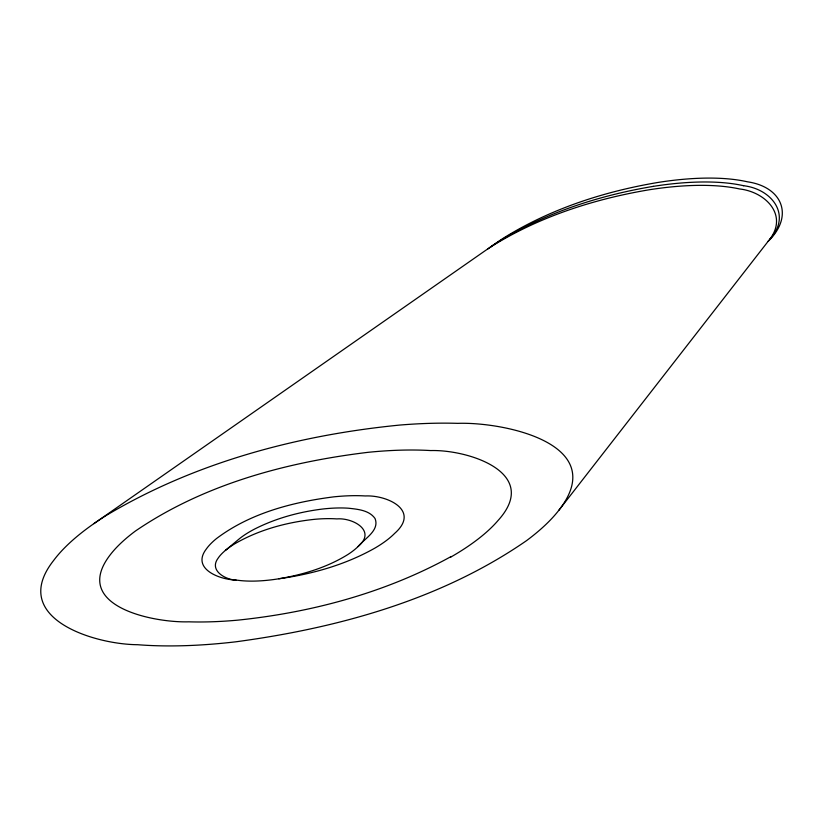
<?xml version="1.0" encoding="UTF-8"?>
<svg xmlns="http://www.w3.org/2000/svg" width="824" height="824" viewBox="0 0 824 824"><rect width="100%" height="100%" fill="white"/><g stroke="black" fill="none" stroke-linecap="round" stroke-linejoin="round"><path stroke-width="1.24" d="M767.958 241.494C789.598 216.619 766.608 192.033 739.54 188.953A180.909 64.828 -16.9 0 0 649.106 189.788C594.382 198.965 540.379 216.382 492.937 245.562A160.309 57.453 -16.9 0 0 484.728 251.021L93.885 523.642A215.476 77.219 -16.9 0 0 53.797 560.258C8.044 618.103 94.173 644.461 137.639 644.708A327.88 117.502 -16.9 0 0 235.715 641.824C337.686 628.094 440.995 599.81 526.474 540.688A215.26 77.137 -16.9 0 0 558.816 510.324L766.505 243.42C766.969 242.823 767.422 242.225 767.865 241.617C794.254 216.393 782.769 186.966 747.399 181.795A176.8 63.355 -16.9 0 0 658.077 182.434C604.404 191.446 551.431 208.575 504.906 237.209A157.961 56.609 -16.9 0 0 496.841 242.575L487.592 249.064M558.827 510.324C611.058 443.662 503.474 421.795 457.763 423.351A328.91 117.873 -16.9 0 0 399.671 425.071C297.392 435.165 194.948 462.439 106.255 515.453A219.04 78.496 -16.9 0 0 93.885 523.642M769.503 239.568C792.297 215.373 771.985 189.015 743.598 185.719M357.997 546.611C377.124 530.759 352.651 517.524 336.892 518.914A93.03 33.341 -16.9 0 0 314.83 519.295C287.061 522.2 259.323 529.616 235.036 543.644A60.76 21.774 -16.9 0 0 225.374 550.442L238.62 539.38A60.306 21.609 -16.9 0 1 248.168 532.664A62.655 22.454 -16.9 0 1 254.791 528.957C276.03 518.203 299.359 511.858 322.936 508.995A91.165 32.672 -16.9 0 1 348.552 508.223C357.832 509.263 369.204 510.19 375.044 518.512C379.916 530.697 364.023 538.917 357.997 546.611A60.276 21.599 -16.9 0 1 347.965 554.459C326.469 567.849 301.656 575.08 276.812 579.097A92.391 33.114 -16.9 0 1 237.58 580.23C226.6 580.384 208.503 570.991 218.092 558.209A60.224 21.578 -16.9 0 1 225.374 550.442M451.212 556.478C385.735 592.641 311.977 612.438 237.848 620.142A254.853 91.33 -16.9 0 1 188.809 621.821C153.12 622.913 69.844 606.062 110.776 554.119A166.706 59.74 -16.9 0 1 135.373 531.068C203.827 484.296 286.443 462.182 367.947 452.335A254.915 91.351 -16.9 0 1 430.705 450.563C468.248 449.471 541.481 472.832 497.902 520.665A167.869 60.162 -16.9 0 1 450.563 557.22M653.278 186.358C599.048 195.473 545.519 212.747 498.499 241.679A159.228 57.062 -16.9 0 0 490.352 247.097M278.811 578.788C312.255 574.143 345.493 564.759 374.992 548.053A82.029 29.396 -16.9 0 0 394.572 533.468C420.827 510.386 387.105 494.863 365.279 495.955A124.383 44.578 -16.9 0 0 333.699 496.862C292.479 502.125 250.094 513.177 216.465 538.587A81.504 29.211 -16.9 0 0 206.35 548.969C190.828 569.106 220.472 579.9 236.148 580.024M653.278 186.368A178.993 64.148 -16.9 0 1 743.588 185.719"/></g></svg>
